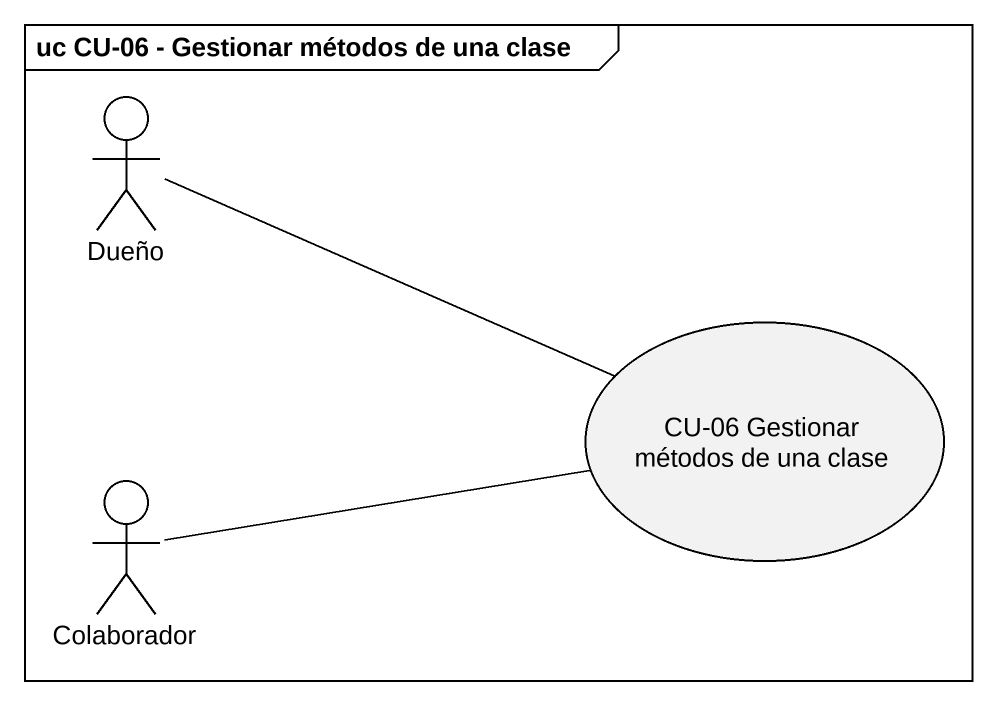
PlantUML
@startuml
mainframe uc CU-06 - Gestionar métodos de una clase
actor Dueño
usecase "CU-06 Gestionar métodos de una clase" as CU_06_Gestionar_métodos_de
actor Colaborador
Dueño -right- CU_06_Gestionar_métodos_de
Colaborador -right- CU_06_Gestionar_métodos_de
@enduml
